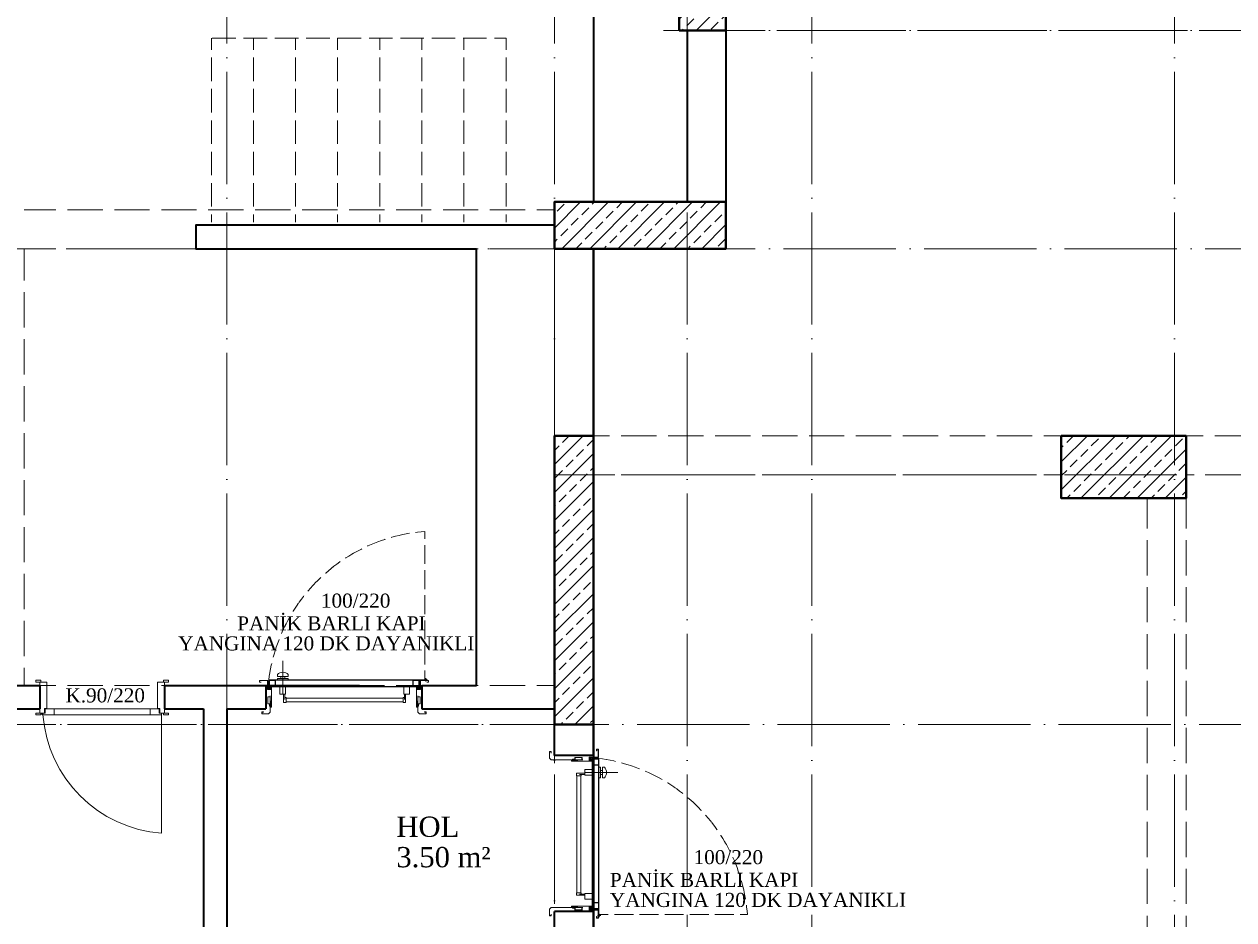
# Model space of a CAD drawing. Header units: millimetres. Extents: x 11587 to 81192, y -36083 to -25300.
# Drawn here: x 23476 to 24252, y -34890 to -34316 of the extents above; entities that cross this region are included whole.
import ezdxf

# ---------------------------------------------------------------- set-up
doc = ezdxf.new("R2010")
doc.units = ezdxf.units.MM
for name, pattern in [('AKS', [30, 24, -3, 0, -3]), ('HIDDEN', [0.375, 0.25, -0.125]), ('IZDUSUM1', [20, 7.5, -5, 7.5, 0])]:
    doc.linetypes.add(name, pattern=pattern)
for name, color, linetype, lineweight in [('as-REFERANS', 252, 'HIDDEN', 5), ('rtm-aks yeni', 7, 'AKS', 20), ('rtm-door-accesorry', 8, 'Continuous', 5), ('rtm-door-sac', 146, 'Continuous', 13), ('rtm-duv tugla', 22, 'Continuous', 35), ('rtm-izdusum-üst ince', 8, 'IZDUSUM1', 5), ('rtm-kapı-ahsap', 35, 'Continuous', 13), ('rtm-merdiven izdusum', 254, 'IZDUSUM1', 15), ('rtm-mhl-yazı-adı', 150, 'Continuous', 30), ('rtm-mhl-yazı-m2', 7, 'Continuous', 20), ('rtm-mhl-yazı-malzeme', 253, 'Continuous', 13), ('rtm-tarama-betonarme', 51, 'Continuous', 15), ('rtm-tas_betonarme', 50, 'Continuous', 40)]:
    doc.layers.add(name, color=color, linetype=linetype, lineweight=lineweight)
doc.styles.add('ARIAL', font='times.ttf')
doc.styles.add('VAZ-OLCU', font='times.ttf', dxfattribs={"height": 60})
pattern_1 = [(45, (671.351, 20249.116), (-8.980256, 8.980256), []), (45, (680.331, 20249.116), (-8.980256, 8.980256), [6.35, -3.175])]
pattern_2 = [(45, (661.351, 20249.116), (-8.980256, 8.980256), []), (45, (670.331, 20249.116), (-8.980256, 8.980256), [6.35, -3.175])]

# ---------------------------------------------------------------- blocks, each defined once
blk = doc.blocks.new('KİRİŞA')
at = {"layer": 'rtm-izdusum-üst ince', "ltscale": 1.5}
for points in [[(22224.43, -54569.25), (22629.43, -54569.25)], [(22629.43, -54679.25), (22629.43, -54569.25)], [(22654.43, -54679.25), (22654.43, -54569.25)], [(22739.43, -54684.25), (23079.43, -54684.25)], [(22714.43, -54829.25), (22714.43, -54709.25)], [(22739.43, -54709.25), (23079.43, -54709.25)], [(22739.43, -54829.25), (22739.43, -54709.25)], [(23079.43, -54989.25), (23079.43, -54709.25)], [(22214.43, -54829.25), (22334.43, -54829.25)], [(22414.43, -54829.25), (22714.43, -54829.25)], [(21979.43, -54854.25), (22334.43, -54854.25)], [(22414.43, -54854.25), (22714.43, -54854.25)], [(22334.43, -55479.25), (22334.43, -54869.25)], [(22359.43, -55479.25), (22359.43, -54869.25)], [(22739.43, -54989.25), (23079.43, -54989.25)], [(22714.43, -55479.25), (22714.43, -55014.25)], [(22739.43, -55479.25), (22739.43, -55014.25)], [(22739.43, -55014.25), (23244.43, -55014.25)]]:
    blk.add_lwpolyline(points, dxfattribs=at)

msp = doc.modelspace()

# ---------------------------------------------------------------- hatches: boundary and pattern name
at = {"layer": 'rtm-door-accesorry'}
h = msp.add_hatch(dxfattribs=at)
h.set_pattern_fill('ANSI36', color=256, scale=0.03, angle=270, style=0)
h.set_pattern_definition([(45, (15208.58898, -1417.96168), (0.1852177825, 0.05051394068), [0.238125, -0.047625, 0, -0.047625])])
h.paths.add_polyline_path([(23634.31, -34742.66), (23632.35, -34742.66), (23632.35, -34741.39, 0.215438), (23634.33, -34741.44, 0.190574), (23634.31, -34741.47)])
h = msp.add_hatch(dxfattribs=at)
h.set_pattern_fill('ANSI36', color=256, scale=0.03, angle=270, style=0)
h.set_pattern_definition([(135, (31150.232135, -1417.96168), (-0.1852177825, 0.05051394068), [0.238125, -0.047625, 0, -0.047625])])
h.paths.add_polyline_path([(23728.18, -34742.66), (23730.15, -34742.66), (23730.15, -34741.39, -0.215438), (23728.17, -34741.44, -0.190574), (23728.18, -34741.47)])
h = msp.add_hatch(dxfattribs=at)
h.set_pattern_fill('ANSI36', color=256, scale=0.03, angle=180, style=0)
h.set_pattern_definition([(315, (57163.36323, -26362.53099), (0.05051394068, -0.1852177825), [0.238125, -0.047625, 0, -0.047625])])
h.paths.add_polyline_path([(23838.67, -34788.25), (23838.67, -34786.29), (23839.94, -34786.29, 0.215438), (23839.89, -34788.27, 0.190574), (23839.85, -34788.25)])
h = msp.add_hatch(dxfattribs=at)
h.set_pattern_fill('ANSI36', color=256, scale=0.03, angle=180, style=0)
h.set_pattern_definition([(45, (57163.36323, -42304.17414), (0.05051394068, 0.1852177825), [0.238125, -0.047625, 0, -0.047625])])
h.paths.add_polyline_path([(23838.67, -34882.13), (23838.67, -34884.09), (23839.94, -34884.09, -0.215438), (23839.89, -34882.11, -0.190574), (23839.85, -34882.13)])
at = {"layer": 'rtm-tarama-betonarme'}
h = msp.add_hatch(dxfattribs=at)
h.set_pattern_fill('ANSI33', color=256, scale=2, style=0)
h.set_pattern_definition(pattern_1)
h.paths.add_polyline_path([(23926.19, -34180.13), (23896.19, -34180.13), (23896.19, -34320.13), (23926.19, -34320.13)])
h = msp.add_hatch(dxfattribs=at)
h.set_pattern_fill('ANSI33', color=256, scale=2, style=0)
h.set_pattern_definition(pattern_1)
h.paths.add_polyline_path([(23926.19, -34460.13), (23926.19, -34430.13), (23816.19, -34430.13), (23816.19, -34460.13)])
h = msp.add_hatch(dxfattribs=at)
h.set_pattern_fill('ANSI33', color=256, scale=2, style=0)
h.set_pattern_definition(pattern_2)
h.paths.add_polyline_path([(23841.19, -34765.13), (23841.19, -34580.13), (23816.19, -34580.13), (23816.19, -34765.13)])
h = msp.add_hatch(dxfattribs=at)
h.set_pattern_fill('ANSI33', color=256, scale=2, style=0)
h.set_pattern_definition(pattern_2)
h.paths.add_polyline_path([(24221.19, -34620.13), (24221.19, -34580.13), (24141.19, -34580.13), (24141.19, -34620.13)])

# ---------------------------------------------------------------- linework, layer by layer
at = {"layer": 'as-REFERANS'}
for p, q in [((23642.04, -34724.41), (23642.04, -34745.57)), ((23732.65, -34736.48), (23734.85, -34736.48)), ((23733.75, -34737.58), (23733.75, -34735.38)), ((23856.91, -34795.98), (23835.76, -34795.98)), ((23844.85, -34886.59), (23844.85, -34888.79)), ((23843.75, -34887.69), (23845.94, -34887.69))]:
    msp.add_line(p, q, dxfattribs=at)
at = {"layer": 'rtm-aks yeni', "ltscale": 3}
for p, q in [((23606.19, -35680.13), (23606.19, -31980.13)), ((23816.19, -35680.13), (23816.19, -31980.13)), ((23901.19, -35680.13), (23901.19, -31980.13)), ((23981.19, -35680.13), (23981.19, -31980.13)), ((24213.69, -35680.13), (24213.69, -31980.13)), ((25026.19, -34320.13), (23886.19, -34320.13)), ((25026.19, -34460.13), (23451.19, -34460.13)), ((25026.19, -34605.13), (23816.19, -34605.13)), ((16661.19, -34765.13), (25026.19, -34765.13))]:
    msp.add_line(p, q, dxfattribs=at)
at = {"layer": 'rtm-door-accesorry'}
for p, q in [((23638.54, -34734.38), (23638.54, -34733.13)), ((23638.54, -34734.38), (23645.54, -34734.38)), ((23638.54, -34735.63), (23638.54, -34736.63)), ((23638.54, -34735.63), (23645.54, -34735.63)), ((23640.79, -34735.63), (23640.79, -34734.38)), ((23643.29, -34735.63), (23643.29, -34734.38)), ((23645.54, -34734.38), (23645.54, -34733.13)), ((23645.54, -34735.63), (23645.54, -34736.63)), ((23640.03, -34745.73), (23640.03, -34741.03)), ((23643.73, -34745.73), (23640.03, -34745.73)), ((23642.53, -34745.73), (23642.53, -34751.03)), ((23643.24, -34745.73), (23643.24, -34749.07)), ((23643.73, -34745.73), (23643.73, -34741.03)), ((23719.55, -34745.73), (23719.55, -34741.03)), ((23719.55, -34745.73), (23723.25, -34745.73)), ((23720.04, -34745.73), (23720.04, -34749.07)), ((23720.75, -34745.73), (23720.75, -34751.03)), ((23723.25, -34745.73), (23723.25, -34741.03)), ((23644.09, -34751.03), (23642.53, -34751.03)), ((23644.09, -34747.93), (23643.24, -34747.93)), ((23644.09, -34747.93), (23644.09, -34751.03)), ((23719.19, -34748.26), (23644.09, -34748.26)), ((23719.19, -34750.76), (23644.09, -34750.76)), ((23719.19, -34747.93), (23720.04, -34747.93)), ((23719.19, -34747.98), (23719.19, -34751.03)), ((23719.19, -34751.03), (23720.75, -34751.03)), ((23845.7, -34792.48), (23844.7, -34792.48)), ((23845.7, -34792.48), (23845.7, -34799.48)), ((23846.95, -34792.48), (23846.95, -34799.48)), ((23846.95, -34792.48), (23848.2, -34792.48)), ((23830.3, -34798.03), (23830.3, -34796.47)), ((23835.6, -34796.47), (23830.3, -34796.47)), ((23833.4, -34798.03), (23830.3, -34798.03)), ((23830.57, -34873.14), (23830.57, -34798.03)), ((23835.6, -34797.18), (23832.26, -34797.18)), ((23833.07, -34873.14), (23833.07, -34798.03)), ((23833.4, -34798.03), (23833.4, -34797.18)), ((23835.6, -34797.67), (23835.6, -34793.97)), ((23835.6, -34793.97), (23840.3, -34793.97)), ((23835.6, -34797.67), (23840.3, -34797.67)), ((23845.7, -34799.48), (23844.7, -34799.48)), ((23845.7, -34794.73), (23846.95, -34794.73)), ((23845.7, -34797.23), (23846.95, -34797.23)), ((23846.95, -34799.48), (23848.2, -34799.48)), ((23830.3, -34873.14), (23830.3, -34874.7)), ((23833.34, -34873.14), (23830.3, -34873.14)), ((23835.6, -34874.7), (23830.3, -34874.7)), ((23835.6, -34873.98), (23832.26, -34873.98)), ((23833.4, -34873.14), (23833.4, -34873.98)), ((23835.6, -34873.49), (23835.6, -34877.19)), ((23835.6, -34873.49), (23840.3, -34873.49)), ((23835.6, -34877.19), (23840.3, -34877.19))]:
    msp.add_line(p, q, dxfattribs=at)
for centre, radius, start, end in [((23642.04, -34736.86), 5.12, 46.83017, 133.16983), ((23633.39, -34739.23), 2.4, 244.29916, 293.91055), ((23729.1, -34739.23), 2.4, 246.08945, 295.70084), ((23842.1, -34787.33), 2.4, 154.29916, 203.91055), ((23844.47, -34795.98), 5.12, 316.83017, 43.16983), ((23842.1, -34883.05), 2.4, 156.08945, 205.70084)]:
    msp.add_arc(centre, radius, start, end, dxfattribs=at)
at = {"layer": 'rtm-door-sac'}
for p, q in [((23627.02, -34736.95), (23627.02, -34738.08)), ((23627.07, -34736.89), (23632.3, -34736.89)), ((23627.07, -34738.13), (23628.06, -34738.13)), ((23627.13, -34737), (23632.25, -34737)), ((23627.13, -34737), (23627.13, -34738.03)), ((23632.25, -34737), (23632.25, -34742.76)), ((23632.35, -34736.95), (23632.35, -34742.66)), ((23633.03, -34740.73), (23633.03, -34736.83)), ((23729.46, -34740.73), (23729.46, -34736.83)), ((23729.66, -34740.73), (23729.66, -34736.83)), ((23730.15, -34736.95), (23730.15, -34742.66)), ((23735.42, -34736.89), (23730.2, -34736.89)), ((23735.37, -34737), (23730.25, -34737)), ((23730.25, -34737), (23730.25, -34742.76)), ((23735.37, -34738.03), (23734.44, -34738.03)), ((23734.44, -34738.03), (23734.44, -34738.13)), ((23735.42, -34738.13), (23734.44, -34738.13)), ((23735.37, -34737), (23735.37, -34738.03)), ((23735.47, -34736.95), (23735.47, -34738.08)), ((23632.25, -34742.76), (23634.42, -34742.76)), ((23632.35, -34742.66), (23634.31, -34742.66)), ((23633.33, -34741.03), (23729.36, -34741.03)), ((23633.43, -34740.83), (23729.36, -34740.83)), ((23633.85, -34746.88), (23633.85, -34757.3)), ((23633.96, -34757.34), (23633.96, -34746.88)), ((23634.31, -34742.66), (23634.31, -34741.47)), ((23634.36, -34741.42), (23634.78, -34741.42)), ((23634.42, -34742.76), (23634.42, -34741.52)), ((23634.42, -34741.52), (23634.73, -34741.52)), ((23634.73, -34741.52), (23634.73, -34754)), ((23634.83, -34741.47), (23634.83, -34754.05)), ((23727.67, -34741.47), (23727.67, -34754.05)), ((23728.13, -34741.42), (23727.72, -34741.42)), ((23728.08, -34741.52), (23727.77, -34741.52)), ((23727.77, -34741.52), (23727.77, -34754)), ((23728.08, -34742.76), (23728.08, -34741.52)), ((23730.25, -34742.76), (23728.08, -34742.76)), ((23728.18, -34742.66), (23728.18, -34741.47)), ((23730.15, -34742.66), (23728.18, -34742.66)), ((23632.31, -34747.45), (23632.31, -34751.99)), ((23633.85, -34747.4), (23632.36, -34747.4)), ((23632.36, -34752.04), (23633.54, -34752.04)), ((23632.41, -34747.5), (23632.41, -34751.94)), ((23633.85, -34747.5), (23632.41, -34747.5)), ((23632.41, -34751.94), (23633.65, -34751.94)), ((23633.54, -34753.41), (23633.54, -34752.04)), ((23633.54, -34753.41), (23633.65, -34753.49)), ((23633.65, -34751.94), (23633.65, -34753.49)), ((23634.42, -34750.04), (23634.31, -34750.04)), ((23634.31, -34750.04), (23634.31, -34754.05)), ((23634.36, -34754.1), (23634.78, -34754.1)), ((23634.42, -34750.04), (23634.42, -34754)), ((23634.42, -34754), (23634.73, -34754)), ((23728.13, -34754.1), (23727.72, -34754.1)), ((23728.08, -34754), (23727.77, -34754)), ((23728.08, -34750.04), (23728.08, -34754)), ((23728.08, -34750.04), (23728.18, -34750.04)), ((23728.18, -34750.04), (23728.18, -34754.05)), ((23728.64, -34747.4), (23730.14, -34747.4)), ((23728.64, -34747.5), (23730.09, -34747.5)), ((23730.09, -34751.94), (23728.85, -34751.94)), ((23728.85, -34751.94), (23728.85, -34753.49)), ((23728.95, -34753.41), (23728.85, -34753.49)), ((23730.14, -34752.04), (23728.95, -34752.04)), ((23728.95, -34753.41), (23728.95, -34752.04)), ((23730.09, -34747.5), (23730.09, -34751.94)), ((23730.19, -34747.45), (23730.19, -34751.99)), ((23628.63, -34758.32), (23628.63, -34757.19)), ((23628.68, -34757.13), (23629.66, -34757.13)), ((23628.68, -34758.37), (23632.92, -34758.37)), ((23628.73, -34757.24), (23629.66, -34757.24)), ((23628.73, -34758.27), (23628.73, -34757.24)), ((23628.73, -34758.27), (23632.88, -34758.27)), ((23629.66, -34757.13), (23629.66, -34757.24)), ((23633.85, -34757.3), (23632.88, -34758.27)), ((23633.96, -34757.34), (23632.92, -34758.37)), ((23733.87, -34758.32), (23733.87, -34757.19)), ((23812.95, -34782.62), (23812.95, -34786.87)), ((23813, -34782.57), (23814.14, -34782.57)), ((23813.06, -34782.67), (23814.09, -34782.67)), ((23813.06, -34782.67), (23813.06, -34786.82)), ((23814.09, -34782.67), (23814.09, -34783.6)), ((23814.19, -34783.6), (23814.09, -34783.6)), ((23814.19, -34782.62), (23814.19, -34783.6)), ((23843.19, -34781.02), (23843.19, -34782)), ((23844.38, -34780.96), (23843.24, -34780.96)), ((23844.33, -34781.07), (23843.29, -34781.07)), ((23844.33, -34781.07), (23844.33, -34786.19)), ((23844.43, -34781.02), (23844.43, -34786.24)), ((23813.99, -34787.9), (23812.95, -34786.87)), ((23814.03, -34787.8), (23813.06, -34786.82)), ((23813.99, -34787.9), (23834.44, -34787.9)), ((23834.44, -34787.8), (23814.03, -34787.8)), ((23827.22, -34788.31), (23827.22, -34788.72)), ((23831.28, -34788.25), (23827.27, -34788.25)), ((23839.85, -34788.77), (23827.27, -34788.77)), ((23831.28, -34788.36), (23827.32, -34788.36)), ((23827.32, -34788.36), (23827.32, -34788.67)), ((23839.8, -34788.67), (23827.32, -34788.67)), ((23827.92, -34787.49), (23827.84, -34787.59)), ((23829.39, -34787.59), (23827.84, -34787.59)), ((23827.92, -34787.49), (23829.28, -34787.49)), ((23829.28, -34786.3), (23829.28, -34787.49)), ((23833.88, -34786.25), (23829.34, -34786.25)), ((23833.83, -34786.35), (23829.39, -34786.35)), ((23829.39, -34786.35), (23829.39, -34787.59)), ((23831.28, -34788.36), (23831.28, -34788.25)), ((23833.83, -34787.8), (23833.83, -34786.35)), ((23833.93, -34787.8), (23833.93, -34786.3)), ((23844.33, -34786.19), (23838.56, -34786.19)), ((23838.56, -34786.19), (23838.56, -34788.36)), ((23838.56, -34788.36), (23839.8, -34788.36)), ((23844.38, -34786.29), (23838.67, -34786.29)), ((23838.67, -34786.29), (23838.67, -34788.25)), ((23838.67, -34788.25), (23839.85, -34788.25)), ((23839.8, -34788.36), (23839.8, -34788.67)), ((23839.91, -34788.31), (23839.91, -34788.72)), ((23840.3, -34787.27), (23840.3, -34883.31)), ((23840.5, -34787.37), (23840.5, -34883.31)), ((23840.6, -34786.97), (23844.5, -34786.97)), ((23827.22, -34882.07), (23827.22, -34881.66)), ((23839.85, -34881.61), (23827.27, -34881.61)), ((23831.28, -34882.13), (23827.27, -34882.13)), ((23827.32, -34882.02), (23827.32, -34881.71)), ((23839.8, -34881.71), (23827.32, -34881.71)), ((23831.28, -34882.02), (23827.32, -34882.02)), ((23829.39, -34882.79), (23827.84, -34882.79)), ((23827.92, -34882.89), (23827.84, -34882.79)), ((23827.92, -34882.89), (23829.28, -34882.89)), ((23829.28, -34884.08), (23829.28, -34882.89)), ((23833.88, -34884.13), (23829.34, -34884.13)), ((23829.39, -34884.03), (23829.39, -34882.79)), ((23833.83, -34884.03), (23829.39, -34884.03)), ((23831.28, -34882.02), (23831.28, -34882.13)), ((23833.83, -34882.59), (23833.83, -34884.03)), ((23833.93, -34882.59), (23833.93, -34884.08)), ((23838.56, -34884.19), (23838.56, -34882.02)), ((23838.56, -34882.02), (23839.8, -34882.02)), ((23844.33, -34884.19), (23838.56, -34884.19)), ((23838.67, -34884.09), (23838.67, -34882.13)), ((23838.67, -34882.13), (23839.85, -34882.13)), ((23844.38, -34884.09), (23838.67, -34884.09)), ((23839.8, -34882.02), (23839.8, -34881.71)), ((23839.91, -34882.07), (23839.91, -34881.66)), ((23840.6, -34883.41), (23844.5, -34883.41)), ((23840.6, -34883.61), (23844.5, -34883.61)), ((23844.33, -34889.31), (23844.33, -34884.19)), ((23844.43, -34889.36), (23844.43, -34884.14)), ((23813, -34887.81), (23814.14, -34887.81)), ((23843.19, -34889.36), (23843.19, -34888.38)), ((23843.29, -34888.38), (23843.19, -34888.38)), ((23844.38, -34889.42), (23843.24, -34889.42)), ((23843.29, -34889.31), (23843.29, -34888.38)), ((23844.33, -34889.31), (23843.29, -34889.31))]:
    msp.add_line(p, q, dxfattribs=at)
for points in [[(23627.13, -34738.03), (23628.06, -34738.03), (23628.06, -34738.13)], [(23633.43, -34736.83), (23733.15, -34736.83), (23733.15, -34736.63), (23633.33, -34736.63)], [(23727.46, -34736.63), (23727.46, -34736.83)], [(23733.82, -34758.37), (23729.57, -34758.37), (23728.54, -34757.34), (23728.54, -34746.88)], [(23843.29, -34781.07), (23843.29, -34782), (23843.19, -34782)], [(23844.5, -34787.37), (23844.5, -34887.09), (23844.7, -34887.09), (23844.7, -34787.27)], [(23812.95, -34887.76), (23812.95, -34883.51), (23813.99, -34882.48), (23834.44, -34882.48)], [(23844.7, -34881.41), (23844.5, -34881.41)]]:
    msp.add_lwpolyline(points, dxfattribs=at)
for points in [[(23633.43, -34740.83, -0.414214), (23633.23, -34740.63), (23633.23, -34737.03, -0.414214), (23633.43, -34736.83)], [(23637.03, -34736.83, -0.414214), (23637.23, -34737.03), (23637.23, -34740.63, -0.414214), (23637.03, -34740.83)], [(23725.66, -34736.83, 0.414214), (23725.46, -34737.03), (23725.46, -34740.63, 0.414214), (23725.66, -34740.83)], [(23729.46, -34737.03, 0.414214), (23729.26, -34736.83)], [(23733.87, -34757.19, 0.414214), (23733.82, -34757.13), (23732.84, -34757.13), (23732.84, -34757.24), (23733.77, -34757.24), (23733.77, -34758.27), (23729.61, -34758.27), (23728.64, -34757.3), (23728.64, -34746.88)], [(23729.26, -34740.83, 0.414214), (23729.46, -34740.63)], [(23840.5, -34787.37, -0.414214), (23840.7, -34787.17), (23844.3, -34787.17, -0.414214), (23844.5, -34787.37)], [(23844.5, -34790.97, -0.414214), (23844.3, -34791.17), (23840.7, -34791.17, -0.414214), (23840.5, -34790.97)], [(23814.14, -34887.81, 0.414214), (23814.19, -34887.76), (23814.19, -34886.78), (23814.09, -34886.78), (23814.09, -34887.71), (23813.06, -34887.71), (23813.06, -34883.56), (23814.03, -34882.59), (23834.44, -34882.59)], [(23844.5, -34879.61, 0.414214), (23844.3, -34879.41), (23840.7, -34879.41, 0.414214), (23840.5, -34879.61)], [(23840.5, -34883.21, 0.414214), (23840.7, -34883.41)], [(23844.3, -34883.41, 0.414214), (23844.5, -34883.21)]]:
    msp.add_lwpolyline(points, format="xyb", dxfattribs=at)
for points in [[(23637.03, -34740.68), (23633.43, -34740.68, -0.414214), (23633.38, -34740.63), (23633.38, -34737.03, -0.414214), (23633.43, -34736.98), (23637.03, -34736.98, -0.414214), (23637.08, -34737.03), (23637.08, -34740.63, -0.414214)], [(23725.66, -34740.68), (23729.26, -34740.68, 0.414214), (23729.31, -34740.63), (23729.31, -34737.03, 0.414214), (23729.26, -34736.98), (23725.66, -34736.98, 0.414214), (23725.61, -34737.03), (23725.61, -34740.63, 0.414214)], [(23840.65, -34790.97), (23840.65, -34787.37, -0.414214), (23840.7, -34787.32), (23844.3, -34787.32, -0.414214), (23844.35, -34787.37), (23844.35, -34790.97, -0.414214), (23844.3, -34791.02), (23840.7, -34791.02, -0.414214)], [(23840.65, -34879.61), (23840.65, -34883.21, 0.414214), (23840.7, -34883.26), (23844.3, -34883.26, 0.414214), (23844.35, -34883.21), (23844.35, -34879.61, 0.414214), (23844.3, -34879.56), (23840.7, -34879.56, 0.414214)]]:
    msp.add_lwpolyline(points, format="xyb", close=True, dxfattribs=at)
for centre in [(23733.75, -34736.56), (23844.77, -34887.69)]:
    msp.add_circle(centre, 0.5, dxfattribs=at)
for centre, radius, start, end in [((23627.07, -34736.95), 0.0516, 90, 180), ((23627.07, -34738.08), 0.0516, 180, 270), ((23632.3, -34736.95), 0.0516, 0, 90), ((23633.33, -34736.93), 0.3, 90, 180), ((23730.2, -34736.95), 0.0516, 90, 180), ((23735.42, -34736.95), 0.0516, 0, 90), ((23735.42, -34738.08), 0.0516, 270, 0), ((23633.33, -34740.73), 0.3, 180, 270), ((23634.36, -34741.47), 0.0516, 90, 180), ((23634.78, -34741.47), 0.0516, 0, 90), ((23727.72, -34741.47), 0.0516, 90, 180), ((23728.13, -34741.47), 0.0516, 0, 90), ((23729.36, -34740.73), 0.3, 270, 0), ((23729.36, -34740.73), 0.1, 270, 0), ((23632.36, -34747.45), 0.0516, 90, 180), ((23632.36, -34751.99), 0.0516, 180, 270), ((23634.36, -34754.05), 0.0516, 180, 270), ((23634.78, -34754.05), 0.0516, 270, 0), ((23727.72, -34754.05), 0.0516, 180, 270), ((23728.13, -34754.05), 0.0516, 270, 0), ((23730.14, -34747.45), 0.0516, 0, 90), ((23730.14, -34751.99), 0.0516, 270, 0), ((23628.68, -34757.19), 0.0516, 90, 180), ((23628.68, -34758.32), 0.0516, 180, 270), ((23733.82, -34758.32), 0.0516, 270, 0), ((23813, -34782.62), 0.0516, 90, 180), ((23814.14, -34782.62), 0.0516, 0, 90), ((23843.24, -34781.02), 0.0516, 90, 180), ((23844.38, -34781.02), 0.0516, 0, 90), ((23827.27, -34788.31), 0.0516, 90, 180), ((23827.27, -34788.72), 0.0516, 180, 270), ((23829.34, -34786.3), 0.0516, 90, 180), ((23833.88, -34786.3), 0.0516, 0, 90), ((23839.85, -34788.31), 0.0516, 0, 90), ((23839.85, -34788.72), 0.0516, 270, 0), ((23840.6, -34787.27), 0.3, 90, 180), ((23844.38, -34786.24), 0.0516, 270, 0), ((23844.4, -34787.27), 0.3, 0, 90), ((23827.27, -34881.66), 0.0516, 90, 180), ((23827.27, -34882.07), 0.0516, 180, 270), ((23829.34, -34884.08), 0.0516, 180, 270), ((23833.88, -34884.08), 0.0516, 270, 0), ((23839.85, -34881.66), 0.0516, 0, 90), ((23839.85, -34882.07), 0.0516, 270, 0), ((23840.6, -34883.31), 0.3, 180, 270), ((23840.6, -34883.31), 0.1, 180, 270), ((23844.38, -34884.14), 0.0516, 0, 90), ((23813, -34887.76), 0.0516, 180, 270), ((23843.24, -34889.36), 0.0516, 180, 270), ((23844.38, -34889.36), 0.0516, 270, 0)]:
    msp.add_arc(centre, radius, start, end, dxfattribs=at)
at = {"layer": 'rtm-duv tugla'}
for points in [[(23926.19, -34460.13), (23841.19, -34460.13), (23841.19, -34460.13), (23841.19, -34460.13), (23841.19, -35200.13), (24541.19, -35200.13), (24541.19, -34535.13), (24656.19, -34535.13), (24656.19, -33010.13), (24326.19, -33010.13), (24326.19, -32965.13), (24161.19, -32965.13), (24161.19, -32775.13), (24286.19, -32775.13), (24286.19, -32350.13), (23676.19, -32350.13), (23676.19, -33010.13), (23306.19, -33010.13), (23306.19, -33740.13), (23926.19, -33740.13), (23926.19, -34460.13)], [(23841.19, -34205.13), (23841.19, -34430.13)], [(23901.19, -34320.13), (23901.19, -34430.13)], [(23816.19, -34445.13), (23586.19, -34445.13), (23586.19, -34460.13), (23766.19, -34460.13)], [(23766.19, -34740.13), (23766.19, -34460.13)], [(23841.19, -34580.13), (23841.19, -34460.13)], [(23311.19, -34740.13), (23486.19, -34740.13)], [(23486.19, -34740.13), (23486.19, -34755.13)], [(23566.19, -34740.13), (23566.19, -34755.13)], [(23566.19, -34740.13), (23691.19, -34740.13)], [(23631.19, -34740.13), (23631.19, -34755.13)], [(23731.19, -34740.13), (23731.19, -34755.13)], [(23731.19, -34740.13), (23766.19, -34740.13)], [(23311.19, -34755.13), (23486.19, -34755.13)], [(23566.19, -34755.13), (23591.19, -34755.13)], [(23591.19, -34755.13), (23591.19, -35245.13)], [(23606.19, -34755.13), (23606.19, -34990.13)], [(23606.19, -34755.13), (23631.19, -34755.13)], [(23731.19, -34755.13), (23816.19, -34755.13)], [(23816.19, -34785.13), (23816.19, -34765.13)], [(23841.19, -34785.13), (23841.19, -34765.13)], [(23841.19, -34785.13), (23816.19, -34785.13)], [(23816.19, -34990.13), (23816.19, -34885.13)], [(23841.19, -34885.13), (23816.19, -34885.13)], [(23841.19, -35230.13), (23841.19, -34885.13)]]:
    msp.add_lwpolyline(points, dxfattribs=at)
at = {"layer": 'rtm-izdusum-üst ince', "ltscale": 0.8}
for p, q in [((23733.15, -34736.63), (23733.15, -34641.42)), ((23844.7, -34887.09), (23939.9, -34887.09))]:
    msp.add_line(p, q, dxfattribs=at)
for centre, start, end in [((23741.36, -34750.3), 94.3133, 172.80761), ((23831.03, -34895.3), 4.3133, 82.80761)]:
    msp.add_arc(centre, 109.19, start, end, dxfattribs=at)
at = {"layer": 'rtm-kapı-ahsap'}
for p, q in [((23483.64, -34736.82), (23483.64, -34737.97)), ((23486.76, -34736.82), (23483.64, -34736.82)), ((23483.64, -34737.97), (23486.76, -34737.97)), ((23490.69, -34737.97), (23486.19, -34737.97)), ((23486.19, -34757.97), (23486.19, -34737.97)), ((23486.76, -34737.97), (23486.76, -34736.82)), ((23490.69, -34754.97), (23490.69, -34737.97)), ((23561.69, -34737.97), (23566.19, -34737.97)), ((23561.69, -34754.97), (23561.69, -34737.97)), ((23565.62, -34737.97), (23565.62, -34736.82)), ((23565.62, -34736.82), (23568.74, -34736.82)), ((23568.74, -34737.97), (23565.62, -34737.97)), ((23566.19, -34757.97), (23566.19, -34737.97)), ((23568.74, -34736.82), (23568.74, -34737.97)), ((23489.19, -34754.97), (23490.69, -34754.97)), ((23489.19, -34757.97), (23489.19, -34754.97)), ((23563.19, -34754.97), (23561.69, -34754.97)), ((23563.19, -34757.97), (23563.19, -34754.97)), ((23483.69, -34757.97), (23486.76, -34757.97)), ((23483.69, -34758.95), (23483.69, -34757.97)), ((23486.76, -34758.95), (23483.69, -34758.95)), ((23486.19, -34757.97), (23489.19, -34757.97)), ((23486.76, -34757.97), (23486.76, -34758.95)), ((23488.2, -34757.97), (23488.2, -34758.97)), ((23489.71, -34758.03), (23488.2, -34758.03)), ((23564.19, -34758.97), (23488.2, -34758.97)), ((23489.71, -34755.11), (23562.68, -34755.11)), ((23489.71, -34755.11), (23489.71, -34758.03)), ((23495.34, -34758.97), (23495.34, -34755.11)), ((23557.05, -34758.97), (23557.05, -34755.11)), ((23562.68, -34755.11), (23562.68, -34758.03)), ((23562.68, -34758.03), (23564.19, -34758.03)), ((23566.19, -34757.97), (23563.19, -34757.97)), ((23564.19, -34757.97), (23564.19, -34758.97)), ((23564.19, -34834.96), (23564.19, -34758.97)), ((23568.69, -34757.97), (23565.62, -34757.97)), ((23565.62, -34757.97), (23565.62, -34758.95)), ((23565.62, -34758.95), (23568.69, -34758.95)), ((23568.69, -34758.95), (23568.69, -34757.97))]:
    msp.add_line(p, q, dxfattribs=at)
at = {"layer": 'rtm-kapı-ahsap', "const_width": 0.392}
msp.add_lwpolyline([(23487.26, -34758.56, -1), (23487.87, -34758.56, -1)], format="xyb", close=True, dxfattribs=at)
at = {"layer": 'rtm-kapı-ahsap'}
msp.add_arc((23570.58, -34752.58), 82.63, 184.43759, 265.56241, dxfattribs=at)
at = {"layer": 'rtm-merdiven izdusum'}
for points in [[(23596.19, -34325.13), (23596.19, -34443.13)], [(23785.19, -34325.13), (23596.19, -34325.13)], [(23623.19, -34325.13), (23623.19, -34443.13)], [(23650.19, -34325.13), (23650.19, -34443.13)], [(23677.19, -34325.13), (23677.19, -34443.13)], [(23704.19, -34325.13), (23704.19, -34443.13)], [(23731.19, -34325.13), (23731.19, -34443.13)], [(23758.19, -34325.13), (23758.19, -34443.13)], [(23785.19, -34325.13), (23785.19, -34443.13)]]:
    msp.add_lwpolyline(points, dxfattribs=at)
at = {"layer": 'rtm-tas_betonarme'}
for points in [[(23926.19, -34180.13), (23896.19, -34180.13), (23896.19, -34320.13), (23926.19, -34320.13)], [(23926.19, -34430.13), (23816.19, -34430.13), (23816.19, -34460.13), (23926.19, -34460.13)], [(23841.19, -34580.13), (23816.19, -34580.13), (23816.19, -34765.13), (23841.19, -34765.13)], [(24221.19, -34580.13), (24141.19, -34580.13), (24141.19, -34620.13), (24221.19, -34620.13)]]:
    msp.add_lwpolyline(points, close=True, dxfattribs=at)

# ---------------------------------------------------------------- block references
at = {"layer": 'rtm-izdusum-üst ince', "xscale": -1}
msp.add_blockref('KİRİŞA', (46555.62, 20249.12), dxfattribs=at)

# ---------------------------------------------------------------- texts
at = {"layer": 'rtm-mhl-yazı-adı', "style": 'ARIAL'}
msp.add_text('HOL', height=13, dxfattribs=at).set_placement((23714.83, -34837.24))
at = {"layer": 'rtm-mhl-yazı-m2', "style": 'ARIAL'}
msp.add_text('3.50 m² ', height=13, dxfattribs=at).set_placement((23714.83, -34856.73))
at = {"layer": 'rtm-mhl-yazı-malzeme', "style": 'VAZ-OLCU'}
for s, rotation, p in [('100/220', 359.9602, (23666.45, -34690.26)), ('PANİK BARLI KAPI', 0.0398, (23612.78, -34704.87)), ('YANGINA 120 DK DAYANIKLI', 0.0398, (23574.93, -34717.74)), ('K.90/220', 0.0398, (23502.65, -34751.04)), ('100/220', 359.9602, (23905.41, -34854.73)), ('PANİK BARLI KAPI', 0.0398, (23851.74, -34869.35)), ('YANGINA 120 DK DAYANIKLI', 0.0398, (23851.74, -34882.22))]:
    msp.add_text(s, height=9, rotation=rotation, dxfattribs=at).set_placement(p)

doc.saveas('drawing.dxf')
